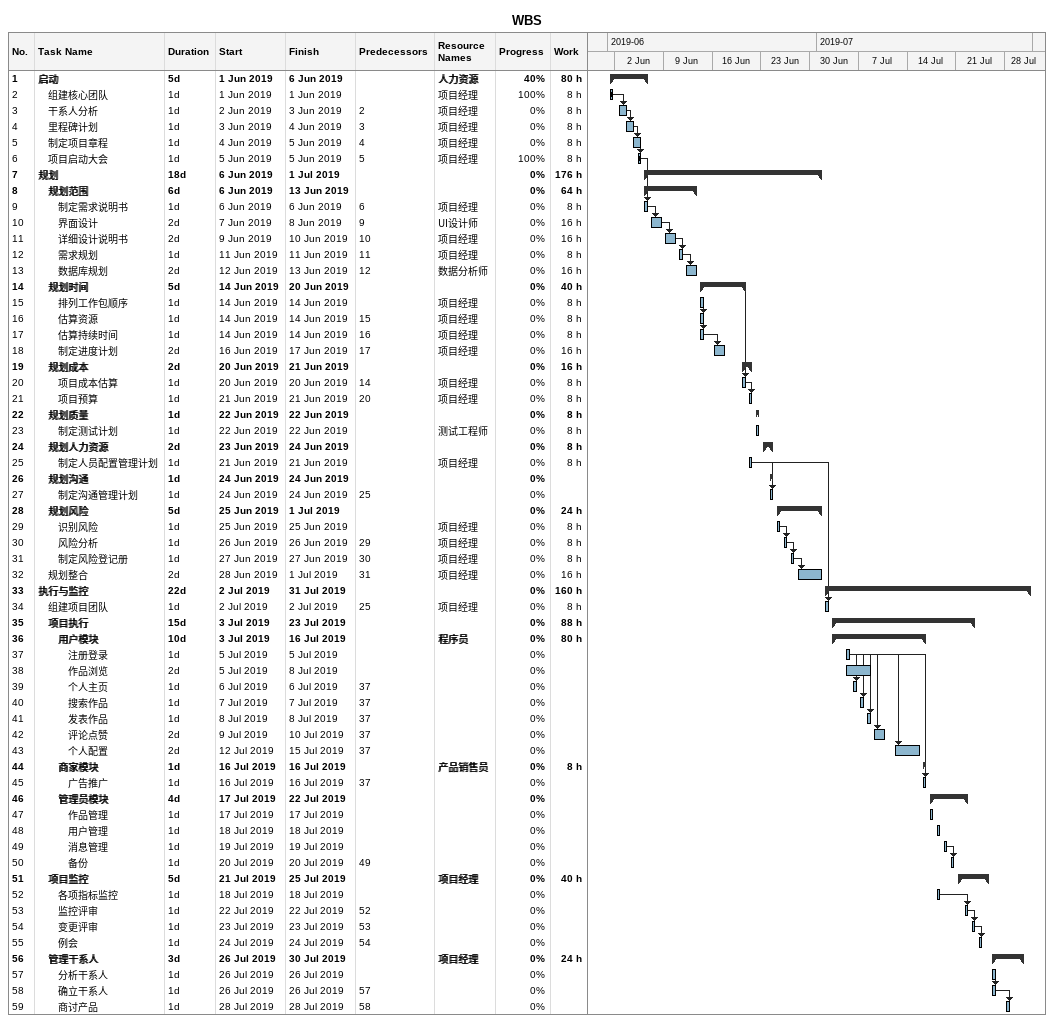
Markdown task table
WBS

| ID | Level | Task | Duration | Start | Finish | Predecessors | Resources | % complete | Work (h) |
|---|---|---|---|---|---|---|---|---|---|
| 1 | 1 | **启动** | 5d | 2019-06-01 | 2019-06-06 |  | 人力资源 | 40 | 80 |
| 2 | 2 | 组建核心团队 | 1d | 2019-06-01 | 2019-06-01 |  | 项目经理 | 100 | 8 |
| 3 | 2 | 干系人分析 | 1d | 2019-06-02 | 2019-06-03 | 2 | 项目经理 | 0 | 8 |
| 4 | 2 | 里程碑计划 | 1d | 2019-06-03 | 2019-06-04 | 3 | 项目经理 | 0 | 8 |
| 5 | 2 | 制定项目章程 | 1d | 2019-06-04 | 2019-06-05 | 4 | 项目经理 | 0 | 8 |
| 6 | 2 | 项目启动大会 | 1d | 2019-06-05 | 2019-06-05 | 5 | 项目经理 | 100 | 8 |
| 7 | 1 | **规划** | 18d | 2019-06-06 | 2019-07-01 |  |  | 0 | 176 |
| 8 | 2 | **规划范围** | 6d | 2019-06-06 | 2019-06-13 |  |  | 0 | 64 |
| 9 | 3 | 制定需求说明书 | 1d | 2019-06-06 | 2019-06-06 | 6 | 项目经理 | 0 | 8 |
| 10 | 3 | 界面设计 | 2d | 2019-06-07 | 2019-06-08 | 9 | UI设计师 | 0 | 16 |
| 11 | 3 | 详细设计说明书 | 2d | 2019-06-09 | 2019-06-10 | 10 | 项目经理 | 0 | 16 |
| 12 | 3 | 需求规划 | 1d | 2019-06-11 | 2019-06-11 | 11 | 项目经理 | 0 | 8 |
| 13 | 3 | 数据库规划 | 2d | 2019-06-12 | 2019-06-13 | 12 | 数据分析师 | 0 | 16 |
| 14 | 2 | **规划时间** | 5d | 2019-06-14 | 2019-06-20 |  |  | 0 | 40 |
| 15 | 3 | 排列工作包顺序 | 1d | 2019-06-14 | 2019-06-14 |  | 项目经理 | 0 | 8 |
| 16 | 3 | 估算资源 | 1d | 2019-06-14 | 2019-06-14 | 15 | 项目经理 | 0 | 8 |
| 17 | 3 | 估算持续时间 | 1d | 2019-06-14 | 2019-06-14 | 16 | 项目经理 | 0 | 8 |
| 18 | 3 | 制定进度计划 | 2d | 2019-06-16 | 2019-06-17 | 17 | 项目经理 | 0 | 16 |
| 19 | 2 | **规划成本** | 2d | 2019-06-20 | 2019-06-21 |  |  | 0 | 16 |
| 20 | 3 | 项目成本估算 | 1d | 2019-06-20 | 2019-06-20 | 14 | 项目经理 | 0 | 8 |
| 21 | 3 | 项目预算 | 1d | 2019-06-21 | 2019-06-21 | 20 | 项目经理 | 0 | 8 |
| 22 | 2 | **规划质量** | 1d | 2019-06-22 | 2019-06-22 |  |  | 0 | 8 |
| 23 | 3 | 制定测试计划 | 1d | 2019-06-22 | 2019-06-22 |  | 测试工程师 | 0 | 8 |
| 24 | 2 | **规划人力资源** | 2d | 2019-06-23 | 2019-06-24 |  |  | 0 | 8 |
| 25 | 3 | 制定人员配置管理计划 | 1d | 2019-06-21 | 2019-06-21 |  | 项目经理 | 0 | 8 |
| 26 | 2 | **规划沟通** | 1d | 2019-06-24 | 2019-06-24 |  |  | 0 |  |
| 27 | 3 | 制定沟通管理计划 | 1d | 2019-06-24 | 2019-06-24 | 25 |  | 0 |  |
| 28 | 2 | **规划风险** | 5d | 2019-06-25 | 2019-07-01 |  |  | 0 | 24 |
| 29 | 3 | 识别风险 | 1d | 2019-06-25 | 2019-06-25 |  | 项目经理 | 0 | 8 |
| 30 | 3 | 风险分析 | 1d | 2019-06-26 | 2019-06-26 | 29 | 项目经理 | 0 | 8 |
| 31 | 3 | 制定风险登记册 | 1d | 2019-06-27 | 2019-06-27 | 30 | 项目经理 | 0 | 8 |
| 32 | 2 | 规划整合 | 2d | 2019-06-28 | 2019-07-01 | 31 | 项目经理 | 0 | 16 |
| 33 | 1 | **执行与监控** | 22d | 2019-07-02 | 2019-07-31 |  |  | 0 | 160 |
| 34 | 2 | 组建项目团队 | 1d | 2019-07-02 | 2019-07-02 | 25 | 项目经理 | 0 | 8 |
| 35 | 2 | **项目执行** | 15d | 2019-07-03 | 2019-07-23 |  |  | 0 | 88 |
| 36 | 3 | **用户模块** | 10d | 2019-07-03 | 2019-07-16 |  | 程序员 | 0 | 80 |
| 37 | 4 | 注册登录 | 1d | 2019-07-05 | 2019-07-05 |  |  | 0 |  |
| 38 | 4 | 作品浏览 | 2d | 2019-07-05 | 2019-07-08 |  |  | 0 |  |
| 39 | 4 | 个人主页 | 1d | 2019-07-06 | 2019-07-06 | 37 |  | 0 |  |
| 40 | 4 | 搜索作品 | 1d | 2019-07-07 | 2019-07-07 | 37 |  | 0 |  |
| 41 | 4 | 发表作品 | 1d | 2019-07-08 | 2019-07-08 | 37 |  | 0 |  |
| 42 | 4 | 评论点赞 | 2d | 2019-07-09 | 2019-07-10 | 37 |  | 0 |  |
| 43 | 4 | 个人配置 | 2d | 2019-07-12 | 2019-07-15 | 37 |  | 0 |  |
| 44 | 3 | **商家模块** | 1d | 2019-07-16 | 2019-07-16 |  | 产品销售员 | 0 | 8 |
| 45 | 4 | 广告推广 | 1d | 2019-07-16 | 2019-07-16 | 37 |  | 0 |  |
| 46 | 3 | **管理员模块** | 4d | 2019-07-17 | 2019-07-22 |  |  | 0 |  |
| 47 | 4 | 作品管理 | 1d | 2019-07-17 | 2019-07-17 |  |  | 0 |  |
| 48 | 4 | 用户管理 | 1d | 2019-07-18 | 2019-07-18 |  |  | 0 |  |
| 49 | 4 | 消息管理 | 1d | 2019-07-19 | 2019-07-19 |  |  | 0 |  |
| 50 | 4 | 备份 | 1d | 2019-07-20 | 2019-07-20 | 49 |  | 0 |  |
| 51 | 2 | **项目监控** | 5d | 2019-07-21 | 2019-07-25 |  | 项目经理 | 0 | 40 |
| 52 | 3 | 各项指标监控 | 1d | 2019-07-18 | 2019-07-18 |  |  | 0 |  |
| 53 | 3 | 监控评审 | 1d | 2019-07-22 | 2019-07-22 | 52 |  | 0 |  |
| 54 | 3 | 变更评审 | 1d | 2019-07-23 | 2019-07-23 | 53 |  | 0 |  |
| 55 | 3 | 例会 | 1d | 2019-07-24 | 2019-07-24 | 54 |  | 0 |  |
| 56 | 2 | **管理干系人** | 3d | 2019-07-26 | 2019-07-30 |  | 项目经理 | 0 | 24 |
| 57 | 3 | 分析干系人 | 1d | 2019-07-26 | 2019-07-26 |  |  | 0 |  |
| 58 | 3 | 确立干系人 | 1d | 2019-07-26 | 2019-07-26 | 57 |  | 0 |  |
| 59 | 3 | 商讨产品 | 1d | 2019-07-28 | 2019-07-28 | 58 |  | 0 |  |
